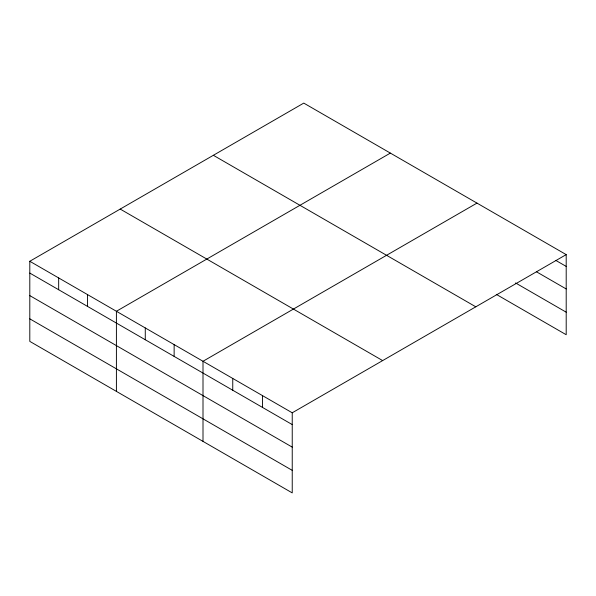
<?xml version="1.0" encoding="UTF-8"?>
<svg xmlns="http://www.w3.org/2000/svg" width="596" height="596" viewBox="0 0 596 596"><rect width="100%" height="100%" fill="white"/><g stroke="black" fill="none" stroke-linecap="round" stroke-linejoin="round"><path stroke-width="0.89" d="M496.267 294.35L566.2 334.728L566.2 254.619L303.766 103.101L29.8 261.272L29.8 341.381L292.234 492.899L292.234 412.79L29.8 261.272M390.365 153.097L116.406 311.268L116.406 391.386M476.971 203.102L203.005 361.273L203.005 441.383M292.234 412.79L566.2 254.619M555.748 260.377L566.2 266.412M536.46 271.783L566.2 288.956M515.555 282.944L566.2 312.185M213.353 155.295L475.794 306.813M120.206 209.077L382.647 360.587M29.8 273.072L292.234 424.583M29.8 295.616L292.234 447.127M29.8 318.838L292.234 470.356M262.493 395.617L262.493 407.411M232.753 378.445L232.753 390.246M174.136 344.607L174.136 356.401M145.275 327.942L145.275 339.735M87.537 294.603L87.537 306.404M58.669 277.937L58.669 289.738"/></g></svg>
